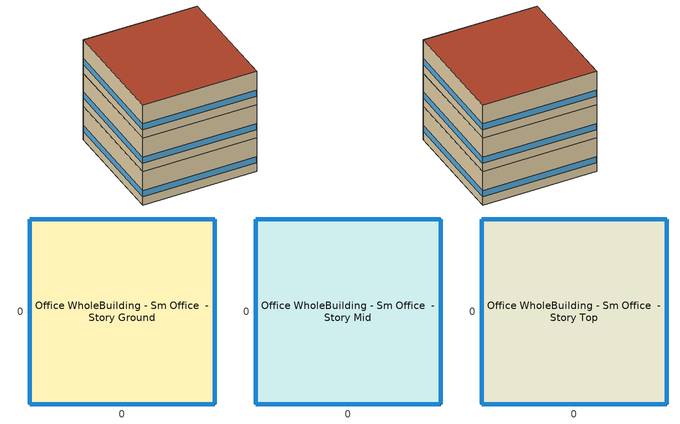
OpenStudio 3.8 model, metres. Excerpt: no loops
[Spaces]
Office WholeBuilding - Sm Office  - Story Ground
 floor ground (Foundation F 126 Perim 3855 Area 929): 4.82,-4.82 -4.82,-4.82 -4.82,4.82 4.82,4.82 z0
 wall outside: -4.82,-4.82 4.82,-4.82 4.82,4.82 -4.82,4.82 -4.82,-4.82 z0:3.05
 window (Window U-0.56 SHGC 0.39): -4.79,-4.82 4.79,-4.82 / -4.82,4.79 -4.82,-4.79 / 4.79,4.82 -4.79,4.82 / 4.82,-4.79 4.82,4.79 z0.76:1.31
 ceiling adiabatic (Typical Interior Ceiling): 4.82,4.82 -4.82,4.82 -4.82,-4.82 4.82,-4.82 z3.05
Office WholeBuilding - Sm Office  - Story Mid
 floor adiabatic (Typical Interior Floor): 4.82,-4.82 -4.82,-4.82 -4.82,4.82 4.82,4.82 z3.05
 wall outside: -4.82,-4.82 4.82,-4.82 4.82,4.82 -4.82,4.82 -4.82,-4.82 z3.05:6.1
 window (Window U-0.56 SHGC 0.39): -4.79,-4.82 4.79,-4.82 / -4.82,4.79 -4.82,-4.79 / 4.82,-4.79 4.82,4.79 / 4.79,4.82 -4.79,4.82 z3.81:4.36
 ceiling adiabatic (Typical Interior Ceiling): 4.82,4.82 -4.82,4.82 -4.82,-4.82 4.82,-4.82 z6.1
Office WholeBuilding - Sm Office  - Story Top
 floor adiabatic (Typical Interior Floor): 4.82,-4.82 -4.82,-4.82 -4.82,4.82 4.82,4.82 z6.1
 wall outside: -4.82,-4.82 4.82,-4.82 4.82,4.82 -4.82,4.82 -4.82,-4.82 z6.1:9.14
 window (Window U-0.56 SHGC 0.39): -4.79,-4.82 4.79,-4.82 / -4.82,4.79 -4.82,-4.79 / 4.82,-4.79 4.82,4.79 / 4.79,4.82 -4.79,4.82 z6.86:7.41
 roof outside: 4.82,4.82 -4.82,4.82 -4.82,-4.82 4.82,-4.82 z9.14
[Site]
Birmingham Muni_AL_USA: Latitude {deg}=33.56; Longitude {deg}=-86.75; Time Zone {hr}=-6; Elevation {m}=192; Terrain=City
[Site:WaterMainsTemperature]
Calculation Method=Correlation; Annual Average Outdoor Air Temperature {C}=17.9908; Maximum Difference In Monthly Average Outdoor Air Temperatures {deltaC}=22.56
[SizingPeriod:DesignDay] Barometric Pressure {Pa}=99040; Rain Indicator=No; Snow Indicator=No; Day of Month=21; Daylight Saving Time Indicator=No; Humidity Condition Type=Wetbulb; Dry-Bulb Temperature Range Modifier Type=DefaultMultipliers
Name | Maximum Dry-Bulb Temperature {C} | Daily Dry-Bulb Temperature Range {deltaC} | Wind Speed {m/s} | Wind Direction {deg} | Month | Day Type | Wetbulb or DewPoint at Maximum Dry-Bulb {C} | Solar Model Indicator | ASHRAE Clear Sky Optical Depth for Beam Irradiance | ASHRAE Clear Sky Optical Depth for Diffuse Irradiance | Sky Clearness
Birmingham Muni Ann Clg .4% Condns DB=>MWB 1 | 35.3 | 10.3 | 3.5 | 330 | 7 | SummerDesignDay | 23.9 | ASHRAETau | 0.444 | 2.195
Birmingham Muni Ann Clg .4% Condns WB=>MDB 1 | 31.4 | 10.3 | 3.5 | 330 | 7 | SummerDesignDay | 25.8 | ASHRAETau | 0.444 | 2.195
Birmingham Muni Ann Htg 99.6% Condns DB 1 | -6.4 | 0 | 2.9 | 0 | 1 | WinterDesignDay | -6.4 | ASHRAEClearSky |  |  | 0
Birmingham Muni August .4% Condns DB=>MCWB 1 | 37.8 | 10.6 | 3.5 | 330 | 8 | SummerDesignDay | 23.8 | ASHRAETau | 0.43 | 2.268
Birmingham Muni October .4% Condns DB=>MCWB 1 | 30.4 | 12.1 | 3.5 | 330 | 10 | SummerDesignDay | 21 | ASHRAETau | 0.379 | 2.452
Birmingham Muni September .4% Condns DB=>MCWB 1 | 35.3 | 10.9 | 3.5 | 330 | 9 | SummerDesignDay | 22.5 | ASHRAETau | 0.391 | 2.421
[ClimateZones]
Climate Zone Institution Name 1=ASHRAE; Climate Zone Document Name 1=ANSI/ASHRAE Standard 169; Climate Zone Document Year 1=2006; Climate Zone Value 1=ASHRAE 169-2013-3A
[Building]
ComStock DOE Ref Pre-1980|SmallOffice: North Axis {deg}=45; Default Construction Set=ComStock DOE Ref Pre-1980 - Office - ASHRAE 169-2013-3A; Default Schedule Set=Building Default Schedule Set; Standards Building Type=Office
[Site:GroundTemperature:FCfactorMethod]
January Ground Temperature {C}=16; February Ground Temperature {C}=11.9; March Ground Temperature {C}=7.7; April Ground Temperature {C}=4; May Ground Temperature {C}=7.9; June Ground Temperature {C}=13.8; July Ground Temperature {C}=17.2; August Ground Temperature {C}=20.8; September Ground Temperature {C}=24.8; October Ground Temperature {C}=26.1; November Ground Temperature {C}=26.5; December Ground Temperature {C}=22.5
[Construction:FfactorGroundFloor]
Foundation F 126 Perim 3855 Area 929: F-Factor {W/m-K}=1.26344; Area {m2}=92.90304; PerimeterExposed {m}=38.5545
[DefaultConstructionSet]
ComStock DOE Ref Pre-1980 - Office - ASHRAE 169-2013-3A: Default Exterior Surface Constructions=Default Surface Constructions 1; Default Interior Surface Constructions=Default Surface Constructions 2; Default Ground Contact Surface Constructions=Default Surface Constructions 3; Default Exterior SubSurface Constructions=Default Sub Surface Constructions 1; Default Interior SubSurface Constructions=Default Sub Surface Constructions 2; Interior Partition Construction=Typical Interior Partition
[DefaultSurfaceConstructions]
Name | Floor Construction | Wall Construction | Roof Ceiling Construction
Default Surface Constructions 1 | Typical Insulated Exterior Mass Floor | Typical Insulated Steel Framed Exterior Wall R-4.44 | Typical IEAD Roof R-10.0
Default Surface Constructions 2 | Typical Interior Floor | Typical Interior Wall | Typical Interior Ceiling
Default Surface Constructions 3 | Typical Insulated Carpeted 6in Slab Floor | Typical Insulated Basement Mass Wall
[Construction]
Typical Insulated Exterior Mass Floor: 4 in. Normalweight Concrete Floor, Typical Carpet Pad
Typical IEAD Roof R-10.0: Roof Membrane, Typical Insulation R-8.88, Metal Roof Surface
Typical Interior Floor: 100mm Normalweight concrete floor, CP02 CARPET PAD
Typical Interior Wall: G01 13mm gypsum board, G01 13mm gypsum board
Typical Interior Ceiling: CP02 CARPET PAD, 100mm Normalweight concrete floor
Typical Insulated Carpeted 6in Slab Floor: 6 in. Normalweight Concrete Floor, Typical Carpet Pad
Typical Insulated Basement Mass Wall: 8 in. Concrete Block Basement Wall
U 1.22 SHGC 0.54 Simple Glazing Window U-1.22 SHGC 0.54: U 1.22 SHGC 0.54 Simple Glazing U-1.22 SHGC 0.54
U 1.22 SHGC 0.54 Simple Glazing Window U-1.22 SHGC 0.54 1: U 1.22 SHGC 0.54 Simple Glazing U-1.22 SHGC 0.54 1
Typical Insulated Metal Door: F08 Metal surface, Typical Insulation R-2.27
U 0.88 SHGC 0.16 Sgl Ref-A-L Clr 6mm: REF A CLEAR LO 6MM
Typical Overhead Door: Typical Insulation R-2.27
Typical Interior Window: Clear 3mm
Typical Interior Door; Typical Interior Partition: G05 25mm wood
Typical Insulated Steel Framed Exterior Wall R-4.44: 25mm Stucco, 5/8 in. Gypsum Board, Typical Insulation R-2.27, 5/8 in. Gypsum Board
InteriorFurnishings 1: Std Wood 6inch 1
Window U-0.56 SHGC 0.39: Simple Glazing Double - LowE - Clear - Aluminum
[Material] Thermal Absorptance=0.9
Name | Roughness | Thickness {m} | Conductivity {W/m-K} | Density {kg/m3} | Specific Heat {J/kg-K} | Solar Absorptance | Visible Absorptance
4 in. Normalweight Concrete Floor | MediumRough | 0.1016 | 2.31 | 2322 | 832 | 0.7 | 0.7
Roof Membrane | VeryRough | 0.0095 | 0.16 | 1121.29 | 1460 | 0.7 | 0.7
Metal Roof Surface; F08 Metal surface | Smooth | 0.0008 | 45.28 | 7824 | 500 | 0.7 | 0.7
100mm Normalweight concrete floor | MediumRough | 0.1016 | 2.31045 | 2322 | 832.557 | 0.7 | 0.7
G01 13mm gypsum board | Smooth | 0.0127 | 0.160031 | 800.001 | 1090.73 | 0.7 | 0.5
6 in. Normalweight Concrete Floor | MediumRough | 0.1524 | 2.31 | 2322 | 832 | 0.7 | 0.7
8 in. Concrete Block Basement Wall | MediumRough | 0.2032 | 1.326 | 1842 | 912 | 0.7 | 0.7
G05 25mm wood | MediumSmooth | 0.0254 | 0.15 | 608 | 1630 | 0.5 | 0.5
25mm Stucco | Smooth | 0.0254 | 0.72 | 1856 | 840 | 0.7 | 0.7
5/8 in. Gypsum Board | MediumSmooth | 0.0159 | 0.16 | 800 | 1090 | 0.7 | 0.7
Std Wood 6inch 1 | MediumSmooth | 0.15 | 0.12 | 540 | 1210 | 0.7 | 0.7
[Material:NoMass] Roughness=Smooth; Thermal Absorptance=0.9; Solar Absorptance=0.7
Name | Thermal Resistance {m2-K/W} | Visible Absorptance
Typical Carpet Pad; CP02 CARPET PAD | 0.21648 | 0.8
Typical Insulation R-8.88 | 1.56434 | 0.7
Typical Insulation R-2.27 | 0.39899 | 0.7
[DefaultSubSurfaceConstructions]
Name | Fixed Window Construction | Operable Window Construction | Door Construction | Glass Door Construction | Overhead Door Construction | Tubular Daylight Dome Construction | Tubular Daylight Diffuser Construction
Default Sub Surface Constructions 1 | U 1.22 SHGC 0.54 Simple Glazing Window U-1.22 SHGC 0.54 | U 1.22 SHGC 0.54 Simple Glazing Window U-1.22 SHGC 0.54 1 | Typical Insulated Metal Door | U 0.88 SHGC 0.16 Sgl Ref-A-L Clr 6mm | Typical Overhead Door | Typical Interior Window | Typical Interior Window
Default Sub Surface Constructions 2 | Typical Interior Window | Typical Interior Window | Typical Interior Door
[WindowMaterial:SimpleGlazingSystem]
Name | U-Factor {W/m2-K} | Solar Heat Gain Coefficient | Visible Transmittance
U 1.22 SHGC 0.54 Simple Glazing U-1.22 SHGC 0.54; U 1.22 SHGC 0.54 Simple Glazing U-1.22 SHGC 0.54 1 | 6.92748 | 0.54 | 0.38
Simple Glazing Double - LowE - Clear - Aluminum | 3.17415 | 0.386 | 0.591
[WindowMaterial:Glazing] Optical Data Type=SpectralAverage; Infrared Transmittance at Normal Incidence=0; Front Side Infrared Hemispherical Emissivity=0.84; Conductivity {W/m-K}=0.9; Dirt Correction Factor for Solar and Visible Transmittance=1; Solar Diffusing=No
Name | Thickness {m} | Solar Transmittance at Normal Incidence | Front Side Solar Reflectance at Normal Incidence | Back Side Solar Reflectance at Normal Incidence | Visible Transmittance at Normal Incidence | Front Side Visible Reflectance at Normal Incidence | Back Side Visible Reflectance at Normal Incidence | Back Side Infrared Hemispherical Emissivity
REF A CLEAR LO 6MM | 0.006 | 0.066 | 0.341 | 0.493 | 0.08 | 0.41 | 0.37 | 0.4
Clear 3mm | 0.003 | 0.837 | 0.075 | 0.075 | 0.898 | 0.081 | 0.081 | 0.84
[SpaceType]
Office WholeBuilding - Sm Office - ComStock DOE Ref Pre-1980: Default Schedule Set=Office WholeBuilding - Sm Office Schedule Set; Design Specification Outdoor Air Object=Office WholeBuilding - Sm Office Ventilation; Standards Building Type=Office; Standards Space Type=WholeBuilding - Sm Office
[BuildingStory] Nominal Floor to Floor Height {m}=3.048
Name | Nominal Z Coordinate {m}
Story Ground | 0
Story Mid | 3.048
Story Top | 6.096
[Space] Space Type=Office WholeBuilding - Sm Office - ComStock DOE Ref Pre-1980
Name | Building Story | Thermal Zone
Office WholeBuilding - Sm Office  - Story Ground | Story Ground | Zone Office WholeBuilding - Sm Office  - Story Ground
Office WholeBuilding - Sm Office  - Story Mid | Story Mid | Zone Office WholeBuilding - Sm Office  - Story Mid
Office WholeBuilding - Sm Office  - Story Top | Story Top | Zone Office WholeBuilding - Sm Office  - Story Top
[ThermalZone] Multiplier=1; Use Ideal Air Loads=No
Name | Thermostat
Zone Office WholeBuilding - Sm Office  - Story Ground | Office WholeBuilding - Sm Office - ComStock DOE Ref Pre-1980 Thermostat
Zone Office WholeBuilding - Sm Office  - Story Mid | Office WholeBuilding - Sm Office - ComStock DOE Ref Pre-1980 Thermostat 1
Zone Office WholeBuilding - Sm Office  - Story Top | Office WholeBuilding - Sm Office - ComStock DOE Ref Pre-1980 Thermostat 2
[People:Definition]
Office WholeBuilding - Sm Office People Definition: Number of People Calculation Method=People/Area; People per Space Floor Area {person/m2}=0.0538196; Fraction Radiant=0.3
[People]
Office WholeBuilding - Sm Office People: People Definition=Office WholeBuilding - Sm Office People Definition; Space or SpaceType=Office WholeBuilding - Sm Office - ComStock DOE Ref Pre-1980; Work Efficiency Schedule=Work Efficiency Schedule; Clothing Insulation Schedule=Clothing Schedule; Air Velocity Schedule=Air Velocity Schedule; Multiplier=1
[Lights:Definition] Design Level Calculation Method=Watts/Area; Fraction Visible=0.2; Return Air Fraction=0
Name | Watts per Space Floor Area {W/m2} | Fraction Radiant
Office WholeBuilding - Sm Office - ComStock DOE Ref Pre-1980 General Lights Definition | 4.61388 | 0.365
Office WholeBuilding - Sm Office - ComStock DOE Ref Pre-1980 Wall Wash Lights Definition | 1.07152 | 0.165
[ElectricEquipment:Definition] Fraction Latent=0
Name | Design Level Calculation Method | Watts per Space Floor Area {W/m2} | Fraction Radiant | Fraction Lost | Design Level {W}
Office WholeBuilding - Sm Office Elec Equip Definition | Watts/Area | 10.7639 | 0.5 | 0
Elevator Lift Motor | EquipmentLevel |  | 0 | 1 | 14610
[ElectricEquipment]
Name | Electric Equipment Definition | Space or SpaceType | Schedule | Multiplier
Office WholeBuilding - Sm Office Elec Equip | Office WholeBuilding - Sm Office Elec Equip Definition | Office WholeBuilding - Sm Office - ComStock DOE Ref Pre-1980 | Office BLDG_EQUIP_EndUseData BPR Adjusted
2 Elevator Lift Motors | Elevator Lift Motor | Office WholeBuilding - Sm Office  - Story Ground | Elevator Schedule 1 | 2
[DesignSpecification:OutdoorAir]
Office WholeBuilding - Sm Office Ventilation: Outdoor Air Method=Sum; Outdoor Air Flow per Person {m3/s-person}=0.00943895
[DefaultScheduleSet]
Name | Number of People Schedule | People Activity Level Schedule | Lighting Schedule | Electric Equipment Schedule | Infiltration Schedule | Hours of Operation Schedule
Office WholeBuilding - Sm Office Schedule Set | Small Office Bldg Occ | Small Office Activity | Office BLDG_LIGHT_EndUseData | Office BLDG_EQUIP_EndUseData | Small Office Infil Quarter On
Building Default Schedule Set |  |  |  |  |  | Building Hours of Operation NonResidential
[Exterior:Lights:Definition]
Name | Design Level {W}
Parking Areas and Drives Def (W/ft^2) | 0.0497494
Building Facades Def (W/ft^2) | 0.25
Main Entries Def (W/ft) | 30
Other Doors Def (W/ft) | 25
[Exterior:Lights] Schedule=Always On Discrete; Control Option=AstronomicalClock
Name | Exterior Lights Definition | Multiplier
Parking Areas and Drives | Parking Areas and Drives Def (W/ft^2) | 4860
Building Facades | Building Facades Def (W/ft^2) | 1264.91
Main Entries | Main Entries Def (W/ft) | 8
Other Doors | Other Doors Def (W/ft) | 0.8
[ThermostatSetpoint:DualSetpoint] Heating Setpoint Temperature Schedule=Small Office HtgSetp; Cooling Setpoint Temperature Schedule=Small Office ClgSetp
Office WholeBuilding - Sm Office - ComStock DOE Ref Pre-1980 Thermostat; Office WholeBuilding - Sm Office - ComStock DOE Ref Pre-1980 Thermostat 1; Office WholeBuilding - Sm Office - ComStock DOE Ref Pre-1980 Thermostat 2
[AvailabilityManager:NightCycle] Applicability Schedule=Always On Discrete; Control Type=CycleOnAny; Thermostat Tolerance {deltaC}=1; Cycling Run Time {s}=1800
Availability Manager Night Cycle 1; Availability Manager Night Cycle 2; Availability Manager Night Cycle 3
[InternalMass:Definition]
Internal Mass Definition 2: Construction=InteriorFurnishings 1; Design Level Calculation Method=SurfaceArea/Area; Surface Area per Space Floor Area=2
[InternalMass] Internal Mass Definition=Internal Mass Definition 2; Multiplier=1
Name | Space or SpaceType
Office WholeBuilding - Sm Office  - Story Top Mass | Office WholeBuilding - Sm Office  - Story Top
Office WholeBuilding - Sm Office  - Story Mid Mass | Office WholeBuilding - Sm Office  - Story Mid
Office WholeBuilding - Sm Office  - Story Ground Mass | Office WholeBuilding - Sm Office  - Story Ground
[Lights] Space or SpaceType=Office WholeBuilding - Sm Office - ComStock DOE Ref Pre-1980; Schedule=Office BLDG_LIGHT_EndUseData BPR Adjusted; Fraction Replaceable=1
Name | Lights Definition
Office WholeBuilding - Sm Office - ComStock DOE Ref Pre-1980 General Lighting | Office WholeBuilding - Sm Office - ComStock DOE Ref Pre-1980 General Lights Definition
Office WholeBuilding - Sm Office - ComStock DOE Ref Pre-1980 Wall Wash Lighting | Office WholeBuilding - Sm Office - ComStock DOE Ref Pre-1980 Wall Wash Lights Definition
[SpaceInfiltration:DesignFlowRate] Design Flow Rate Calculation Method=Flow/ExteriorArea; Flow per Exterior Surface Area {m3/s-m2}=0.000413282; Velocity Term Coefficient=0
Name | Space or SpaceType | Schedule | Constant Term Coefficient | Temperature Term Coefficient | Velocity Squared Term Coefficient
Office WholeBuilding - Sm Office  - Story Top HVAC On Infiltration | Office WholeBuilding - Sm Office  - Story Top | Infiltration HVAC On Schedule | 0.0209 | 0.0064 | 0.1297
Office WholeBuilding - Sm Office  - Story Top HVAC Off Infiltration | Office WholeBuilding - Sm Office  - Story Top | Infiltration HVAC Off Schedule | 0 | 0.0179 | 0.1473
Office WholeBuilding - Sm Office  - Story Mid HVAC On Infiltration | Office WholeBuilding - Sm Office  - Story Mid | Infiltration HVAC On Schedule | 0.0209 | 0.0064 | 0.1297
Office WholeBuilding - Sm Office  - Story Mid HVAC Off Infiltration | Office WholeBuilding - Sm Office  - Story Mid | Infiltration HVAC Off Schedule | 0 | 0.0179 | 0.1473
Office WholeBuilding - Sm Office  - Story Ground HVAC On Infiltration | Office WholeBuilding - Sm Office  - Story Ground | Infiltration HVAC On Schedule | 0.0209 | 0.0064 | 0.1297
Office WholeBuilding - Sm Office  - Story Ground HVAC Off Infiltration | Office WholeBuilding - Sm Office  - Story Ground | Infiltration HVAC Off Schedule | 0 | 0.0179 | 0.1473
[Schedule:Ruleset]
Name | Default Day Schedule | Summer Design Day Schedule | Winter Design Day Schedule
Clothing Schedule | Clothing Schedule Default Winter Clothes
Air Velocity Schedule | Air Velocity Schedule Default
Work Efficiency Schedule | Work Efficiency Schedule Default
Small Office Bldg Occ | Small Office Bldg Occ Default | Small Office Bldg Occ Summer Design Day | Small Office Bldg Occ Winter Design Day
Small Office Activity | Small Office Activity Default | Small Office Activity Summer Design Day | Small Office Activity Winter Design Day
Office BLDG_LIGHT_EndUseData | Office BLDG_LIGHT_EndUseData Default | Office BLDG_LIGHT_EndUseData Summer Design Day | Office BLDG_LIGHT_EndUseData Winter Design Day
Office BLDG_EQUIP_EndUseData | Office BLDG_EQUIP_EndUseData Default | Office BLDG_EQUIP_EndUseData Summer Design Day | Office BLDG_EQUIP_EndUseData Winter Design Day
Small Office Infil Quarter On | Small Office Infil Quarter On Default | Small Office Infil Quarter On Summer Design Day | Small Office Infil Quarter On Winter Design Day
Elevator Schedule 1 | 3 space(s) Occ Sch Default 1 | 3 space(s) Occ Sch Summer Design Day 1 | 3 space(s) Occ Sch Winter Design Day 1
Small Office HtgSetp | Small Office HtgSetp Default | Schedule Day 5 | Schedule Day 6
Small Office ClgSetp | Small Office ClgSetp Default | Schedule Day 2 | Schedule Day 3
Building Hours of Operation NonResidential | Building Hours of Operation NonResidential Default | Building Hours of Operation NonResidential Summer Design Day | Building Hours of Operation NonResidential Winter Design Day
Office BLDG_LIGHT_EndUseData BPR Adjusted | Office BLDG_LIGHT_EndUseData Default 1 | Office BLDG_LIGHT_EndUseData Summer Design Day 1 | Office BLDG_LIGHT_EndUseData Winter Design Day 1
Office BLDG_EQUIP_EndUseData BPR Adjusted | Office BLDG_EQUIP_EndUseData Default 1 | Office BLDG_EQUIP_EndUseData Summer Design Day 1 | Office BLDG_EQUIP_EndUseData Winter Design Day 1
Infiltration HVAC On Schedule | Zone Office WholeBuilding - Sm Office  - Story Top PSZ-AC Occ Sch Default 2 | Zone Office WholeBuilding - Sm Office  - Story Top PSZ-AC Occ Sch Summer Design Day 2 | Zone Office WholeBuilding - Sm Office  - Story Top PSZ-AC Occ Sch Winter Design Day 2
Infiltration HVAC Off Schedule | Infiltration HVAC Off Schedule Default Day Schedule | Infiltration HVAC Off Schedule Summer Design Day Schedule 1 | Infiltration HVAC Off Schedule Winter Design Day Schedule 1
[Schedule:Day]
Clothing Schedule Default Winter Clothes; Office BLDG_LIGHT_EndUseData Summer Design Day; Office BLDG_EQUIP_EndUseData Summer Design Day; Small Office Infil Quarter On Sun Day; 3 space(s) Occ Sch Summer Design Day 1; 3 space(s) Occ Sch Winter Design Day 1; Building Hours of Operation NonResidential Winter Design Day; Building Hours of Operation NonResidential Summer Design Day; Office BLDG_LIGHT_EndUseData Summer Design Day 1; Office BLDG_EQUIP_EndUseData Summer Design Day 1; Zone Office WholeBuilding - Sm Office  - Story Top PSZ-AC Occ Sch Summer Design Day 2; Zone Office WholeBuilding - Sm Office  - Story Top PSZ-AC Occ Sch Winter Design Day 2; Infiltration HVAC Off Schedule Schedule Day 0 1: 24, 0, 1
Clothing Schedule Summer Clothes: 24, 0, 0.5
Air Velocity Schedule Default: 24, 0, 0.2
Work Efficiency Schedule Default; Small Office Bldg Occ Winter Design Day; Office BLDG_LIGHT_EndUseData Winter Design Day; Office BLDG_EQUIP_EndUseData Winter Design Day; Office BLDG_LIGHT_EndUseData Winter Design Day 1; Office BLDG_EQUIP_EndUseData Winter Design Day 1; Zone Office WholeBuilding - Sm Office  - Story Top PSZ-AC Occ Sch Sunday 2; Infiltration HVAC Off Schedule Summer Design Day Schedule 1; Infiltration HVAC Off Schedule Winter Design Day Schedule 1: 24, 0, 0
Small Office Bldg Occ Default: Average, 0, 15, 0.025, 0, 30, 0.0229167, 0, 45, 0.0208333, 1, 0, 0.01875, 1, 15, 0.0166667, 1, 30, 0.0145833, 1, 45, 0.0125, 2, 0, 0.0104167, 2, 15, 0.00833333, 2, 30, 0.00625, 2, 45, 0.00416667, 3, 0, 0.00208333, 3, 15, 0, 6, 45, 0, 7, 0, 0.025, 7, 15, 0.05, 7, 30, 0.075, 7, 45, 0.1, 8, 0, 0.125, 8, 15, 0.15, 8, 30, 0.175, 8, 45, 0.2, 9, 0, 0.3875, 9, 15, 0.575, 9, 30, 0.7625, 9, 45, 0.95, 11, 45, 0.95, 12, 0, 0.8375, 12, 15, 0.725, 12, 30, 0.6125, 12, 45, 0.5, 13, 0, 0.6125, 13, 15, 0.725, 13, 30, 0.8375, 13, 45, 0.95, 15, 45, 0.95, 16, 0, 0.7875, 16, 15, 0.625, 16, 30, 0.4625, 16, 45, 0.3, 17, 0, 0.25, 17, 15, 0.2, 17, 30, 0.15, 17, 45, 0.1, 18, 15, 0.1, 18, 30, 0.09375, 18, 45, 0.0875, 19, 0, 0.08125, 19, 15, 0.075, 19, 30, 0.06875, 19, 45, 0.0625, 20, 0, 0.05625, 20, 15, 0.05, 21, 15, 0.05, 21, 30, 0.0479167, 21, 45, 0.0458333, 22, 0, 0.04375, 22, 15, 0.0416667, 22, 30, 0.0395833, 22, 45, 0.0375, 23, 0, 0.0354167, 23, 15, 0.0333333, 23, 30, 0.03125, 23, 45, 0.0291667, 24, 0, 0.0270833
Small Office Bldg Occ Sat Day: Average, 0, 15, 0.01875, 0, 30, 0.0125, 0, 45, 0.00625, 1, 0, 0, 8, 0, 0, 8, 15, 0.0125, 8, 30, 0.025, 8, 45, 0.0375, 9, 0, 0.05, 9, 15, 0.0625, 9, 30, 0.075, 9, 45, 0.0875, 10, 0, 0.1, 10, 15, 0.114286, 10, 30, 0.128571, 10, 45, 0.142857, 11, 0, 0.157143, 11, 15, 0.171429, 11, 30, 0.185714, 11, 45, 0.2, 12, 0, 0.214286, 12, 15, 0.228571, 12, 30, 0.242857, 12, 45, 0.257143, 13, 0, 0.271429, 13, 15, 0.285714, 13, 30, 0.3, 14, 30, 0.3, 14, 45, 0.2875, 15, 0, 0.275, 15, 15, 0.2625, 15, 30, 0.25, 15, 45, 0.2375, 16, 0, 0.225, 16, 15, 0.2125, 16, 30, 0.2, 16, 45, 0.1875, 17, 0, 0.175, 17, 15, 0.1625, 17, 30, 0.15, 17, 45, 0.1375, 18, 0, 0.125, 18, 15, 0.1125, 18, 30, 0.1, 21, 0, 0.1, 21, 15, 0.09375, 21, 30, 0.0875, 21, 45, 0.08125, 22, 0, 0.075, 22, 15, 0.06875, 22, 30, 0.0625, 22, 45, 0.05625, 23, 0, 0.05, 23, 15, 0.04375, 23, 30, 0.0375, 23, 45, 0.03125, 24, 0, 0.025
Small Office Bldg Occ Summer Design Day: 6, 0, 0, 22, 0, 1, 24, 0, 0.05
Small Office Bldg Occ WntrDsn|Sun Day; 3 space(s) Occ Sch Sunday 1: Average, 9, 0, 0, 24, 0, 0
Small Office Activity Default; autogen Small Office Activity 0_day_sch; autogen Small Office Activity 1_day_sch: Average, 24, 0, 120
Small Office Activity Winter Design Day; Small Office Activity Summer Design Day: 24, 0, 120
Office BLDG_LIGHT_EndUseData Default: Average, 0, 15, 0.0467778, 0, 30, 0.0454997, 0, 45, 0.0442217, 1, 0, 0.0429436, 1, 15, 0.0416655, 1, 30, 0.0403874, 1, 45, 0.0391093, 2, 0, 0.0378312, 2, 15, 0.0365532, 2, 30, 0.0352751, 2, 45, 0.033997, 3, 0, 0.034675, 3, 15, 0.035353, 3, 30, 0.036031, 3, 45, 0.036709, 4, 0, 0.0401453, 4, 15, 0.0435815, 4, 30, 0.0470177, 4, 45, 0.050454, 5, 0, 0.0476587, 5, 15, 0.0448635, 5, 30, 0.0420683, 5, 45, 0.039273, 6, 0, 0.0396248, 6, 15, 0.0399765, 6, 30, 0.0403283, 6, 45, 0.04068, 7, 0, 0.0519527, 7, 15, 0.0632255, 7, 30, 0.0744983, 7, 45, 0.085771, 8, 0, 0.111016, 8, 15, 0.136262, 8, 30, 0.161507, 8, 45, 0.186752, 9, 0, 0.275585, 9, 15, 0.364419, 9, 30, 0.453253, 9, 45, 0.542086, 10, 0, 0.599833, 10, 15, 0.657579, 10, 30, 0.715326, 10, 45, 0.773073, 11, 0, 0.792305, 11, 15, 0.811536, 11, 30, 0.830768, 11, 45, 0.85, 12, 0, 0.841985, 12, 15, 0.83397, 12, 30, 0.825954, 12, 45, 0.817939, 13, 0, 0.805464, 13, 15, 0.792989, 13, 30, 0.780514, 13, 45, 0.768039, 14, 0, 0.774076, 14, 15, 0.780114, 14, 30, 0.786151, 14, 45, 0.792188, 15, 0, 0.755827, 15, 15, 0.719467, 15, 30, 0.683106, 15, 45, 0.646746, 16, 0, 0.56003, 16, 15, 0.473315, 16, 30, 0.386599, 16, 45, 0.299884, 17, 0, 0.258758, 17, 15, 0.217632, 17, 30, 0.176505, 17, 45, 0.135379, 18, 0, 0.124392, 18, 15, 0.113405, 18, 30, 0.102417, 18, 45, 0.09143, 19, 0, 0.090147, 19, 15, 0.088864, 19, 30, 0.087581, 19, 45, 0.086298, 20, 0, 0.0865627, 20, 15, 0.0868275, 20, 30, 0.0870922, 20, 45, 0.087357, 21, 0, 0.0872172, 21, 15, 0.0870775, 21, 30, 0.0869377, 21, 45, 0.086798, 22, 0, 0.0785857, 22, 15, 0.0703735, 22, 30, 0.0621613, 22, 45, 0.053949, 23, 0, 0.0527953, 23, 15, 0.0516415, 23, 30, 0.0504877, 23, 45, 0.049334, 24, 0, 0.0480559
Office BLDG_LIGHT_EndUseData Sat Day: Average, 0, 15, 0.0431415, 0, 30, 0.04356, 0, 45, 0.0431806, 1, 0, 0.0428012, 1, 15, 0.0424217, 1, 30, 0.0420423, 1, 45, 0.0420005, 2, 0, 0.0419588, 2, 15, 0.041917, 2, 30, 0.0232998, 2, 45, 0.0188636, 3, 0, 0.0144274, 3, 15, 0.00999121, 3, 30, 0.00555501, 3, 45, 0.00572715, 4, 0, 0.00589928, 4, 15, 0.00607142, 4, 30, 0.00624355, 4, 45, 0.00468267, 5, 0, 0.00312178, 5, 15, 0.00156089, 5, 30, 0, 5, 45, 0.00121662, 6, 0, 0.00243324, 6, 15, 0.00364986, 6, 30, 0.00486647, 6, 45, 0.00396646, 7, 0, 0.00306645, 7, 15, 0.00216643, 7, 30, 0.00126642, 7, 45, 0.00155166, 8, 0, 0.00183691, 8, 15, 0.00212215, 8, 30, 0.0024074, 8, 45, 0.00623071, 9, 0, 0.010054, 9, 15, 0.0138773, 9, 30, 0.0177006, 9, 45, 0.015279, 10, 0, 0.0128574, 10, 15, 0.0104357, 10, 30, 0.00801409, 10, 45, 0.011362, 11, 0, 0.0147099, 11, 15, 0.0180578, 11, 30, 0.0214057, 11, 45, 0.0242712, 12, 0, 0.0271367, 12, 15, 0.0300021, 12, 30, 0.0328676, 12, 45, 0.035733, 13, 0, 0.0385985, 13, 15, 0.041464, 13, 30, 0.0443294, 13, 45, 0.0471949, 14, 0, 0.0500604, 14, 15, 0.0599724, 14, 30, 0.0698844, 14, 45, 0.0797964, 15, 0, 0.0897084, 17, 0, 0.0897084, 17, 15, 0.0872987, 17, 30, 0.0848889, 17, 45, 0.0824792, 18, 0, 0.0800694, 18, 15, 0.0774858, 18, 30, 0.0749022, 18, 45, 0.0723186, 19, 0, 0.069735, 19, 15, 0.0671514, 19, 30, 0.0645678, 19, 45, 0.0619842, 20, 0, 0.0594006, 20, 15, 0.056817, 20, 30, 0.0542334, 20, 45, 0.0531099, 21, 0, 0.0519864, 21, 15, 0.0508629, 21, 30, 0.0497394, 21, 45, 0.0496792, 22, 0, 0.049619, 22, 15, 0.0495588, 22, 30, 0.0494986, 22, 45, 0.0475955, 23, 0, 0.0456923, 23, 15, 0.0437892, 23, 30, 0.041886, 23, 45, 0.0423045, 24, 0, 0.042723
Office BLDG_LIGHT_EndUseData Sun Day: Average, 0, 15, 0, 0, 30, 0.0562081, 0, 45, 0.05794, 1, 0, 0.0596719, 1, 15, 0.0614037, 1, 30, 0.0631356, 1, 45, 0.0550728, 2, 0, 0.04701, 2, 15, 0.0389473, 2, 30, 0.0308845, 2, 45, 0.0342332, 3, 0, 0.0375819, 3, 15, 0.0409307, 3, 30, 0.0442794, 3, 45, 0.0487211, 4, 0, 0.0531628, 4, 15, 0.0576045, 4, 30, 0.0620463, 4, 45, 0.062302, 5, 0, 0.0625577, 5, 15, 0.0628134, 5, 30, 0.0630691, 5, 45, 0.0631729, 6, 0, 0.0632766, 6, 15, 0.0633804, 6, 30, 0.0634842, 6, 45, 0.0634897, 7, 0, 0.0634952, 7, 15, 0.0635007, 7, 30, 0.0635063, 7, 45, 0.0494801, 8, 0, 0.035454, 8, 15, 0.0214278, 8, 30, 0.0074017, 8, 45, 0.00751864, 9, 0, 0.00763559, 9, 15, 0.00775254, 9, 30, 0.00786949, 9, 45, 0.00679746, 10, 0, 0.00572544, 10, 15, 0.00465341, 10, 30, 0.00358138, 10, 45, 0.00348581, 11, 0, 0.00356881, 11, 15, 0.00365181, 11, 30, 0.0037348, 11, 45, 0.0038178, 12, 0, 0.00390079, 12, 15, 0.00398379, 12, 30, 0.00406678, 12, 45, 0.00414978, 13, 0, 0.00423278, 13, 15, 0.00431577, 13, 30, 0.00439877, 13, 45, 0.00448176, 14, 0, 0.00456476, 14, 15, 0.00464775, 14, 30, 0.00473075, 14, 45, 0.00481374, 15, 0, 0.00489674, 15, 15, 0.00497974, 15, 30, 0.00506273, 15, 45, 0.00586188, 16, 0, 0.00666102, 16, 15, 0.00746017, 16, 30, 0.00825932, 16, 45, 0.00631018, 17, 0, 0.00436104, 17, 15, 0.0024119, 17, 30, 0.000462765, 17, 45, 0.000989032, 18, 0, 0.0015153, 18, 15, 0.00204157, 18, 30, 0.00256783, 18, 45, 0.00457545, 19, 0, 0.00658306, 19, 15, 0.00859067, 19, 30, 0.0105983, 19, 45, 0.0239552, 20, 0, 0.0373122, 20, 15, 0.0506692, 20, 30, 0.0640261, 20, 45, 0.063475, 21, 0, 0.0629239, 21, 15, 0.0623728, 21, 30, 0.0618216, 21, 45, 0.0618321, 22, 0, 0.0618425, 22, 15, 0.061853, 22, 30, 0.0618634, 22, 45, 0.0623402, 23, 0, 0.0628171, 23, 15, 0.0632939, 23, 30, 0.0637708, 23, 45, 0.0618801, 24, 0, 0.0599894
Office BLDG_EQUIP_EndUseData Default: Average, 0, 15, 0.546517, 0, 30, 0.549925, 0, 45, 0.553333, 1, 0, 0.556742, 1, 15, 0.56015, 1, 30, 0.563558, 1, 45, 0.566967, 2, 0, 0.570375, 2, 15, 0.573783, 2, 30, 0.577192, 2, 45, 0.5806, 3, 0, 0.5805, 3, 15, 0.5804, 3, 30, 0.5803, 3, 45, 0.5802, 4, 0, 0.575925, 4, 15, 0.57165, 4, 30, 0.567375, 4, 45, 0.5631, 5, 0, 0.559075, 5, 15, 0.55505, 5, 30, 0.551025, 5, 45, 0.547, 6, 0, 0.544575, 6, 15, 0.54215, 6, 30, 0.539725, 6, 45, 0.5373, 7, 0, 0.537625, 7, 15, 0.53795, 7, 30, 0.538275, 7, 45, 0.5386, 8, 0, 0.55345, 8, 15, 0.5683, 8, 30, 0.58315, 8, 45, 0.598, 9, 0, 0.6198, 9, 15, 0.6416, 9, 30, 0.6634, 9, 45, 0.6852, 10, 0, 0.7091, 10, 15, 0.733, 10, 30, 0.7569, 10, 45, 0.7808, 11, 0, 0.807275, 11, 15, 0.83375, 11, 30, 0.860225, 11, 45, 0.8867, 12, 0, 0.8855, 12, 15, 0.8843, 12, 30, 0.8831, 12, 45, 0.8819, 13, 0, 0.8666, 13, 15, 0.8513, 13, 30, 0.836, 13, 45, 0.8207, 14, 0, 0.8107, 14, 15, 0.8007, 14, 30, 0.7907, 14, 45, 0.7807, 15, 0, 0.753075, 15, 15, 0.72545, 15, 30, 0.697825, 15, 45, 0.6702, 16, 0, 0.65385, 16, 15, 0.6375, 16, 30, 0.62115, 16, 45, 0.6048, 17, 0, 0.5951, 17, 15, 0.5854, 17, 30, 0.5757, 17, 45, 0.566, 18, 0, 0.568025, 18, 15, 0.57005, 18, 30, 0.572075, 18, 45, 0.5741, 19, 0, 0.58375, 19, 15, 0.5934, 19, 30, 0.60305, 19, 45, 0.6127, 20, 0, 0.6241, 20, 15, 0.6355, 20, 30, 0.6469, 20, 45, 0.6583, 21, 0, 0.662075, 21, 15, 0.66585, 21, 30, 0.669625, 21, 45, 0.6734, 22, 0, 0.659798, 22, 15, 0.646195, 22, 30, 0.632593, 22, 45, 0.61899, 23, 0, 0.599167, 23, 15, 0.579345, 23, 30, 0.559523, 23, 45, 0.5397, 24, 0, 0.543108
Office BLDG_EQUIP_EndUseData Sat Day: Average, 0, 15, 0.316352, 0, 30, 0.336739, 0, 45, 0.364802, 1, 0, 0.392865, 1, 15, 0.420928, 1, 30, 0.448992, 1, 45, 0.478676, 2, 0, 0.50836, 2, 15, 0.538043, 2, 30, 0.585128, 2, 45, 0.590246, 3, 0, 0.595364, 3, 15, 0.600482, 3, 30, 0.6056, 3, 45, 0.574892, 4, 0, 0.544185, 4, 15, 0.513477, 4, 30, 0.48277, 4, 45, 0.468355, 5, 0, 0.453939, 5, 15, 0.439524, 5, 30, 0.425108, 5, 45, 0.420417, 6, 0, 0.415725, 6, 15, 0.411034, 6, 30, 0.406342, 6, 45, 0.405831, 7, 0, 0.405319, 7, 15, 0.404807, 7, 30, 0.404295, 7, 45, 0.403357, 8, 0, 0.402419, 8, 15, 0.40148, 8, 30, 0.400542, 8, 45, 0.397386, 9, 0, 0.39423, 9, 15, 0.391074, 9, 30, 0.387918, 9, 45, 0.379559, 10, 0, 0.371199, 10, 15, 0.36284, 10, 30, 0.354481, 10, 45, 0.322238, 11, 0, 0.289995, 11, 15, 0.257752, 11, 30, 0.225509, 11, 45, 0.211009, 12, 0, 0.196508, 12, 15, 0.182007, 12, 30, 0.167506, 12, 45, 0.153005, 13, 0, 0.138505, 13, 15, 0.124004, 13, 30, 0.109503, 13, 45, 0.0950024, 14, 0, 0.0805016, 14, 15, 0.07146, 14, 30, 0.0624183, 14, 45, 0.0533767, 15, 0, 0.044335, 15, 15, 0.0516707, 15, 30, 0.0590064, 15, 45, 0.066342, 16, 0, 0.0736777, 16, 15, 0.0849371, 16, 30, 0.0961966, 16, 45, 0.107456, 17, 0, 0.118715, 17, 15, 0.127757, 17, 30, 0.136799, 17, 45, 0.14584, 18, 0, 0.154882, 18, 15, 0.162013, 18, 30, 0.169144, 18, 45, 0.176275, 19, 0, 0.183406, 19, 15, 0.190537, 19, 30, 0.197668, 19, 45, 0.204799, 20, 0, 0.21193, 20, 15, 0.219061, 20, 30, 0.226192, 20, 45, 0.226533, 21, 0, 0.226874, 21, 15, 0.227215, 21, 30, 0.227556, 21, 45, 0.224998, 22, 0, 0.222439, 22, 15, 0.21988, 22, 30, 0.217321, 22, 45, 0.226789, 23, 0, 0.236257, 23, 15, 0.245725, 23, 30, 0.255193, 23, 45, 0.27558, 24, 0, 0.295966
Office BLDG_EQUIP_EndUseData Sun Day: Average, 0, 15, 0.438459, 0, 30, 0.0782042, 0, 45, 0.0772634, 1, 0, 0.0763226, 1, 15, 0.0753817, 1, 30, 0.0744409, 1, 45, 0.0844762, 2, 0, 0.0945116, 2, 15, 0.104547, 2, 30, 0.114582, 2, 45, 0.136299, 3, 0, 0.158016, 3, 15, 0.179733, 3, 30, 0.20145, 3, 45, 0.238769, 4, 0, 0.276088, 4, 15, 0.313407, 4, 30, 0.350726, 4, 45, 0.391964, 5, 0, 0.433203, 5, 15, 0.474442, 5, 30, 0.515681, 5, 45, 0.546336, 6, 0, 0.576991, 6, 15, 0.607645, 6, 30, 0.6383, 6, 45, 0.637673, 7, 0, 0.637046, 7, 15, 0.636418, 7, 30, 0.635791, 7, 45, 0.57772, 8, 0, 0.519648, 8, 15, 0.461577, 8, 30, 0.403505, 8, 45, 0.413125, 9, 0, 0.422745, 9, 15, 0.432364, 9, 30, 0.441984, 9, 45, 0.424109, 10, 0, 0.406233, 10, 15, 0.388358, 10, 30, 0.370483, 10, 45, 0.382587, 11, 0, 0.381256, 11, 15, 0.379926, 11, 30, 0.378596, 11, 45, 0.377266, 12, 0, 0.375935, 12, 15, 0.374605, 12, 30, 0.373275, 12, 45, 0.371944, 13, 0, 0.370614, 13, 15, 0.369284, 13, 30, 0.367954, 13, 45, 0.366623, 14, 0, 0.365293, 14, 15, 0.363963, 14, 30, 0.362632, 14, 45, 0.361302, 15, 0, 0.359972, 15, 15, 0.358642, 15, 30, 0.357311, 15, 45, 0.327127, 16, 0, 0.296943, 16, 15, 0.266758, 16, 30, 0.236574, 16, 45, 0.218934, 17, 0, 0.201294, 17, 15, 0.183653, 17, 30, 0.166013, 17, 45, 0.14163, 18, 0, 0.117248, 18, 15, 0.0928651, 18, 30, 0.0684825, 18, 45, 0.0624456, 19, 0, 0.0564087, 19, 15, 0.0503719, 19, 30, 0.044335, 19, 45, 0.0469222, 20, 0, 0.0495095, 20, 15, 0.0520967, 20, 30, 0.0546839, 20, 45, 0.0720105, 21, 0, 0.0893371, 21, 15, 0.106664, 21, 30, 0.12399, 21, 45, 0.120776, 22, 0, 0.117561, 22, 15, 0.114347, 22, 30, 0.111133, 22, 45, 0.113014, 23, 0, 0.114896, 23, 15, 0.116777, 23, 30, 0.118659, 23, 45, 0.108545, 24, 0, 0.0984316
Small Office Infil Quarter On Default; Small Office Infil Quarter On Summer Design Day: 6, 0, 1, 22, 0, 0.25, 24, 0, 1
Small Office Infil Quarter On Winter Design Day; Small Office Infil Quarter On WntrDsn|Sat Day: 6, 0, 1, 18, 0, 0.25, 24, 0, 1
3 space(s) Occ Sch Default 1: Average, 5, 15, 0, 5, 30, 0.000159375, 5, 45, 0.00031875, 6, 0, 0.000478125, 6, 15, 0.0006375, 6, 30, 0.000796875, 6, 45, 0.00095625, 7, 0, 0.00111563, 7, 15, 0.001275, 7, 45, 0.001275, 8, 0, 0.00334688, 8, 15, 0.00541875, 8, 30, 0.00749062, 8, 45, 0.0095625, 9, 0, 0.00717187, 9, 15, 0.00478125, 9, 30, 0.00239062, 9, 45, 0, 11, 15, 0, 11, 30, 0.00143438, 11, 45, 0.00286875, 12, 0, 0.00430312, 12, 15, 0.0057375, 12, 30, 0.00502031, 12, 45, 0.00430312, 13, 0, 0.00358594, 13, 15, 0.00286875, 13, 30, 0.00215156, 13, 45, 0.00143438, 14, 0, 0.000717188, 14, 15, 0, 14, 30, 0.00138125, 14, 45, 0.0027625, 15, 0, 0.00414375, 15, 15, 0.005525, 15, 30, 0.00690625, 15, 45, 0.0082875, 16, 0, 0.00685312, 16, 15, 0.00541875, 16, 30, 0.00398438, 16, 45, 0.00255, 17, 0, 0.0019125, 17, 15, 0.001275, 17, 30, 0.0006375, 17, 45, 0, 18, 0, 0.000159375, 18, 15, 0.00031875, 18, 30, 0.000478125, 18, 45, 0.0006375, 19, 0, 0.000478125, 19, 15, 0.00031875, 19, 30, 0.000159375, 19, 45, 0, 24, 0, 0
3 space(s) Occ Sch Saturday 1: Average, 7, 30, 0, 7, 45, 0.00031875, 8, 0, 0.0006375, 8, 15, 0.00095625, 8, 30, 0.001275, 8, 45, 0.00095625, 9, 0, 0.0006375, 9, 15, 0.00031875, 9, 30, 0, 9, 45, 0.0006375, 10, 0, 0.001275, 10, 15, 0.0019125, 10, 30, 0.00255, 10, 45, 0.0019125, 11, 0, 0.001275, 11, 15, 0.0006375, 11, 30, 0, 15, 0, 0, 15, 15, 0.0006375, 15, 30, 0.001275, 15, 45, 0.0019125, 16, 0, 0.00255, 16, 15, 0.0019125, 16, 30, 0.001275, 16, 45, 0.0006375, 17, 0, 0, 21, 30, 0, 21, 45, 0.00031875, 22, 0, 0.0006375, 22, 15, 0.00095625, 22, 30, 0.001275, 22, 45, 0.00095625, 23, 0, 0.0006375, 23, 15, 0.00031875, 23, 30, 0, 24, 0, 0
Small Office HtgSetp Default: Average, 7, 15, 20, 21, 15, 20, 24, 0, 20
Small Office HtgSetp Sat Day; Small Office HtgSetp SmrDsn|Sun Day: Average, 9, 0, 20, 24, 0, 20
Small Office ClgSetp Default: Average, 7, 15, 25, 21, 15, 22.7778, 24, 0, 25
Small Office ClgSetp Sat Day: Average, 9, 0, 25, 24, 0, 22.7778
Small Office ClgSetp WntrDsn|Sun Day: Average, 9, 0, 25, 24, 0, 25
Building Hours of Operation NonResidential Default: 9, 15, 0, 17, 15, 1, 24, 0, 0
Building Hours of Operation NonResidential Saturday; Building Hours of Operation NonResidential Sunday: 9, 0, 0, 23, 0, 1, 24, 0, 0
Office BLDG_LIGHT_EndUseData Default 1: No, 0, 15, 0.808166, 0, 30, 0.808099, 0, 45, 0.808033, 1, 0, 0.807966, 1, 15, 0.807899, 1, 30, 0.807833, 1, 45, 0.807766, 2, 0, 0.8077, 2, 15, 0.807633, 2, 30, 0.807567, 2, 45, 0.8075, 3, 0, 0.807535, 3, 15, 0.807571, 3, 30, 0.807606, 3, 45, 0.807641, 4, 0, 0.80782, 4, 15, 0.807999, 4, 30, 0.808178, 4, 45, 0.808357, 5, 0, 0.808212, 5, 15, 0.808066, 5, 30, 0.80792, 5, 45, 0.807775, 6, 0, 0.807793, 6, 15, 0.807811, 6, 30, 0.80783, 6, 45, 0.807848, 7, 0, 0.808435, 7, 15, 0.809022, 7, 30, 0.809609, 7, 45, 0.810197, 8, 0, 0.811511, 8, 15, 0.812826, 8, 30, 0.814141, 8, 45, 0.815456, 9, 0, 0.820083, 9, 15, 0.824709, 9, 30, 0.829336, 9, 45, 0.833963, 10, 0, 0.836971, 10, 15, 0.839978, 10, 30, 0.842986, 10, 45, 0.845993, 11, 0, 0.846995, 11, 15, 0.847997, 11, 30, 0.848998, 11, 45, 0.85, 12, 0, 0.849583, 12, 15, 0.849165, 12, 30, 0.848748, 12, 45, 0.84833, 13, 0, 0.84768, 13, 15, 0.847031, 13, 30, 0.846381, 13, 45, 0.845731, 14, 0, 0.846046, 14, 15, 0.84636, 14, 30, 0.846675, 14, 45, 0.846989, 15, 0, 0.845095, 15, 15, 0.843201, 15, 30, 0.841308, 15, 45, 0.839414, 16, 0, 0.834897, 16, 15, 0.830381, 16, 30, 0.825865, 16, 45, 0.821348, 17, 0, 0.819206, 17, 15, 0.817064, 17, 30, 0.814922, 17, 45, 0.81278, 18, 0, 0.812208, 18, 15, 0.811636, 18, 30, 0.811064, 18, 45, 0.810491, 19, 0, 0.810424, 19, 15, 0.810358, 19, 30, 0.810291, 19, 45, 0.810224, 20, 0, 0.810238, 20, 15, 0.810252, 20, 30, 0.810265, 20, 45, 0.810279, 21, 0, 0.810272, 21, 15, 0.810265, 21, 30, 0.810257, 21, 45, 0.81025, 22, 0, 0.809822, 22, 15, 0.809395, 22, 30, 0.808967, 22, 45, 0.808539, 23, 0, 0.808479, 23, 15, 0.808419, 23, 30, 0.808359, 23, 45, 0.808299, 24, 0, 0.808232
Office BLDG_EQUIP_EndUseData Default 1: No, 0, 15, 0.0665554, 0, 30, 0.0747725, 0, 45, 0.0829896, 1, 0, 0.0912067, 1, 15, 0.0994238, 1, 30, 0.107641, 1, 45, 0.115858, 2, 0, 0.124075, 2, 15, 0.132292, 2, 30, 0.140509, 2, 45, 0.148727, 3, 0, 0.148485, 3, 15, 0.148244, 3, 30, 0.148003, 3, 45, 0.147762, 4, 0, 0.137456, 4, 15, 0.127149, 4, 30, 0.116843, 4, 45, 0.106536, 5, 0, 0.0968321, 5, 15, 0.0871283, 5, 30, 0.0774245, 5, 45, 0.0677206, 6, 0, 0.0618742, 6, 15, 0.0560278, 6, 30, 0.0501814, 6, 45, 0.044335, 7, 0, 0.0451185, 7, 15, 0.0459021, 7, 30, 0.0466856, 7, 45, 0.0474692, 8, 0, 0.0832709, 8, 15, 0.119073, 8, 30, 0.154874, 8, 45, 0.190676, 9, 0, 0.243233, 9, 15, 0.295791, 9, 30, 0.348348, 9, 45, 0.400906, 10, 0, 0.458526, 10, 15, 0.516146, 10, 30, 0.573766, 10, 45, 0.631387, 11, 0, 0.695215, 11, 15, 0.759043, 11, 30, 0.822872, 11, 45, 0.8867, 12, 0, 0.883807, 12, 15, 0.880914, 12, 30, 0.878021, 12, 45, 0.875128, 13, 0, 0.838241, 13, 15, 0.801354, 13, 30, 0.764468, 13, 45, 0.727581, 14, 0, 0.703472, 14, 15, 0.679363, 14, 30, 0.655255, 14, 45, 0.631146, 15, 0, 0.564545, 15, 15, 0.497944, 15, 30, 0.431343, 15, 45, 0.364742, 16, 0, 0.325324, 16, 15, 0.285906, 16, 30, 0.246488, 16, 45, 0.20707, 17, 0, 0.183684, 17, 15, 0.160299, 17, 30, 0.136913, 17, 45, 0.113528, 18, 0, 0.11841, 18, 15, 0.123292, 18, 30, 0.128174, 18, 45, 0.133056, 19, 0, 0.156321, 19, 15, 0.179586, 19, 30, 0.202851, 19, 45, 0.226116, 20, 0, 0.2536, 20, 15, 0.281084, 20, 30, 0.308569, 20, 45, 0.336053, 21, 0, 0.345154, 21, 15, 0.354255, 21, 30, 0.363356, 21, 45, 0.372457, 22, 0, 0.339663, 22, 15, 0.306869, 22, 30, 0.274075, 22, 45, 0.241281, 23, 0, 0.193491, 23, 15, 0.145701, 23, 30, 0.097911, 23, 45, 0.0501211, 24, 0, 0.0583383
Zone Office WholeBuilding - Sm Office  - Story Top PSZ-AC Occ Sch Default 2: 8, 0, 0, 17, 30, 1, 24, 0, 0
Zone Office WholeBuilding - Sm Office  - Story Top PSZ-AC Occ Sch Saturday 2: 10, 45, 0, 17, 30, 1, 24, 0, 0
Infiltration HVAC Off Schedule Default Day Schedule: 8, 0, 1, 17, 30, 0, 24, 0, 1
Infiltration HVAC Off Schedule Schedule Day 2: 10, 45, 1, 17, 30, 0, 24, 0, 1
Schedule Day 2; Schedule Day 3: 24, 0, 22.7778
Schedule Day 5; Schedule Day 6: 24, 0, 20
[Schedule:Rule]
Schedule Rule 1: Schedule Ruleset=Clothing Schedule; Rule Order=0; Day Schedule=Clothing Schedule Summer Clothes; Date Specification Type=DateRange; Start Month=5; Start Day=1; End Month=9; End Day=30
Schedule Rule 2: Schedule Ruleset=Small Office Bldg Occ; Rule Order=1; Day Schedule=Small Office Bldg Occ Sat Day; Date Specification Type=DateRange; Start Month=1; Start Day=1; End Month=12; End Day=31; Apply Saturday=Yes
Schedule Rule 3: Schedule Ruleset=Small Office Bldg Occ; Rule Order=0; Day Schedule=Small Office Bldg Occ WntrDsn|Sun Day; Date Specification Type=DateRange; Start Month=1; Start Day=1; End Month=12; End Day=31; Apply Sunday=Yes
Schedule Rule 5: Schedule Ruleset=Office BLDG_LIGHT_EndUseData; Rule Order=1; Day Schedule=Office BLDG_LIGHT_EndUseData Sat Day; Date Specification Type=DateRange; Start Month=1; Start Day=1; End Month=12; End Day=31; Apply Saturday=Yes
Schedule Rule 6: Schedule Ruleset=Office BLDG_LIGHT_EndUseData; Rule Order=0; Day Schedule=Office BLDG_LIGHT_EndUseData Sun Day; Date Specification Type=DateRange; Start Month=1; Start Day=1; End Month=12; End Day=31; Apply Sunday=Yes
Schedule Rule 8: Schedule Ruleset=Office BLDG_EQUIP_EndUseData; Rule Order=1; Day Schedule=Office BLDG_EQUIP_EndUseData Sat Day; Date Specification Type=DateRange; Start Month=1; Start Day=1; End Month=12; End Day=31; Apply Saturday=Yes
Schedule Rule 9: Schedule Ruleset=Office BLDG_EQUIP_EndUseData; Rule Order=0; Day Schedule=Office BLDG_EQUIP_EndUseData Sun Day; Date Specification Type=DateRange; Start Month=1; Start Day=1; End Month=12; End Day=31; Apply Sunday=Yes
Schedule Rule 10: Schedule Ruleset=Small Office Infil Quarter On; Rule Order=1; Day Schedule=Small Office Infil Quarter On Sun Day; Date Specification Type=DateRange; Start Month=1; Start Day=1; End Month=12; End Day=31; Apply Sunday=Yes
Schedule Rule 11: Schedule Ruleset=Small Office Infil Quarter On; Rule Order=0; Day Schedule=Small Office Infil Quarter On WntrDsn|Sat Day; Date Specification Type=DateRange; Start Month=1; Start Day=1; End Month=12; End Day=31; Apply Saturday=Yes
3 space(s) Occ Sch Sunday Rule 1: Schedule Ruleset=Elevator Schedule 1; Rule Order=0; Day Schedule=3 space(s) Occ Sch Sunday 1; Date Specification Type=DateRange; Start Month=1; Start Day=1; End Month=12; End Day=31; Apply Sunday=Yes
3 space(s) Occ Sch Saturday Rule 1: Schedule Ruleset=Elevator Schedule 1; Rule Order=1; Day Schedule=3 space(s) Occ Sch Saturday 1; Date Specification Type=DateRange; Start Month=1; Start Day=1; End Month=12; End Day=31; Apply Saturday=Yes
Schedule Rule 13: Schedule Ruleset=Small Office HtgSetp; Rule Order=1; Day Schedule=Small Office HtgSetp Sat Day; Date Specification Type=DateRange; Start Month=1; Start Day=1; End Month=12; End Day=31; Apply Saturday=Yes
Schedule Rule 14: Schedule Ruleset=Small Office HtgSetp; Rule Order=0; Day Schedule=Small Office HtgSetp SmrDsn|Sun Day; Date Specification Type=DateRange; Start Month=1; Start Day=1; End Month=12; End Day=31; Apply Sunday=Yes
Schedule Rule 15: Schedule Ruleset=Small Office ClgSetp; Rule Order=1; Day Schedule=Small Office ClgSetp Sat Day; Date Specification Type=DateRange; Start Month=1; Start Day=1; End Month=12; End Day=31; Apply Saturday=Yes
Schedule Rule 16: Schedule Ruleset=Small Office ClgSetp; Rule Order=0; Day Schedule=Small Office ClgSetp WntrDsn|Sun Day; Date Specification Type=DateRange; Start Month=1; Start Day=1; End Month=12; End Day=31; Apply Sunday=Yes
Building Hours of Operation NonResidential Saturday Rule: Schedule Ruleset=Building Hours of Operation NonResidential; Rule Order=1; Day Schedule=Building Hours of Operation NonResidential Saturday; Date Specification Type=DateRange; Start Month=1; Start Day=1; End Month=12; End Day=31; Apply Saturday=Yes
Building Hours of Operation NonResidential Sunday Rule: Schedule Ruleset=Building Hours of Operation NonResidential; Rule Order=0; Day Schedule=Building Hours of Operation NonResidential Sunday; Date Specification Type=DateRange; Start Month=1; Start Day=1; End Month=12; End Day=31; Apply Sunday=Yes
autogen Small Office Activity 0: Schedule Ruleset=Small Office Activity; Rule Order=0; Day Schedule=autogen Small Office Activity 0_day_sch; Date Specification Type=SpecificDates; Apply Saturday=Yes; Apply Sunday=Yes; Apply Monday=Yes; Apply Tuesday=Yes; Apply Wednesday=Yes; Apply Thursday=Yes; Apply Friday=Yes; Specific Month 1=1; Specific Day 1=6; Specific Month 2=1; Specific Day 2=13; Specific Month 3=1; Specific Day 3=20; Specific Month 4=1; Specific Day 4=27; Specific Month 5=2; Specific Day 5=3; Specific Month 6=2; Specific Day 6=10; Specific Month 7=2; Specific Day 7=17; Specific Month 8=2; Specific Day 8=24; Specific Month 9=3; Specific Day 9=3; Specific Month 10=3; Specific Day 10=10; Specific Month 11=3; Specific Day 11=17; Specific Month 12=3; Specific Day 12=24; Specific Month 13=3; Specific Day 13=31; Specific Month 14=4; Specific Day 14=7; Specific Month 15=4; Specific Day 15=14; Specific Month 16=4; Specific Day 16=21; Specific Month 17=4; Specific Day 17=28; Specific Month 18=5; Specific Day 18=5; Specific Month 19=5; Specific Day 19=12; Specific Month 20=5; Specific Day 20=19; Specific Month 21=5; Specific Day 21=26; Specific Month 22=6; Specific Day 22=2; Specific Month 23=6; Specific Day 23=9; Specific Month 24=6; Specific Day 24=16; Specific Month 25=6; Specific Day 25=23; Specific Month 26=6; Specific Day 26=30; Specific Month 27=7; Specific Day 27=7; Specific Month 28=7; Specific Day 28=14; Specific Month 29=7; Specific Day 29=21; Specific Month 30=7; Specific Day 30=28; Specific Month 31=8; Specific Day 31=4; Specific Month 32=8; Specific Day 32=11; Specific Month 33=8; Specific Day 33=18; Specific Month 34=8; Specific Day 34=25; Specific Month 35=9; Specific Day 35=1; Specific Month 36=9; Specific Day 36=8; Specific Month 37=9; Specific Day 37=15; Specific Month 38=9; Specific Day 38=22; Specific Month 39=9; Specific Day 39=29; Specific Month 40=10; Specific Day 40=6; Specific Month 41=10; Specific Day 41=13; Specific Month 42=10; Specific Day 42=20; Specific Month 43=10; Specific Day 43=27; Specific Month 44=11; Specific Day 44=3; Specific Month 45=11; Specific Day 45=10; Specific Month 46=11; Specific Day 46=17; Specific Month 47=11; Specific Day 47=24; Specific Month 48=12; Specific Day 48=1; Specific Month 49=12; Specific Day 49=8; Specific Month 50=12; Specific Day 50=15; Specific Month 51=12; Specific Day 51=22; Specific Month 52=12; Specific Day 52=29
autogen Small Office Activity 1: Schedule Ruleset=Small Office Activity; Rule Order=1; Day Schedule=autogen Small Office Activity 1_day_sch; Date Specification Type=SpecificDates; Apply Saturday=Yes; Apply Sunday=Yes; Apply Monday=Yes; Apply Tuesday=Yes; Apply Wednesday=Yes; Apply Thursday=Yes; Apply Friday=Yes; Specific Month 1=1; Specific Day 1=7; Specific Month 2=1; Specific Day 2=14; Specific Month 3=1; Specific Day 3=21; Specific Month 4=1; Specific Day 4=28; Specific Month 5=2; Specific Day 5=4; Specific Month 6=2; Specific Day 6=11; Specific Month 7=2; Specific Day 7=18; Specific Month 8=2; Specific Day 8=25; Specific Month 9=3; Specific Day 9=4; Specific Month 10=3; Specific Day 10=11; Specific Month 11=3; Specific Day 11=18; Specific Month 12=3; Specific Day 12=25; Specific Month 13=4; Specific Day 13=1; Specific Month 14=4; Specific Day 14=8; Specific Month 15=4; Specific Day 15=15; Specific Month 16=4; Specific Day 16=22; Specific Month 17=4; Specific Day 17=29; Specific Month 18=5; Specific Day 18=6; Specific Month 19=5; Specific Day 19=13; Specific Month 20=5; Specific Day 20=20; Specific Month 21=5; Specific Day 21=27; Specific Month 22=6; Specific Day 22=3; Specific Month 23=6; Specific Day 23=10; Specific Month 24=6; Specific Day 24=17; Specific Month 25=6; Specific Day 25=24; Specific Month 26=7; Specific Day 26=1; Specific Month 27=7; Specific Day 27=8; Specific Month 28=7; Specific Day 28=15; Specific Month 29=7; Specific Day 29=22; Specific Month 30=7; Specific Day 30=29; Specific Month 31=8; Specific Day 31=5; Specific Month 32=8; Specific Day 32=12; Specific Month 33=8; Specific Day 33=19; Specific Month 34=8; Specific Day 34=26; Specific Month 35=9; Specific Day 35=2; Specific Month 36=9; Specific Day 36=9; Specific Month 37=9; Specific Day 37=16; Specific Month 38=9; Specific Day 38=23; Specific Month 39=9; Specific Day 39=30; Specific Month 40=10; Specific Day 40=7; Specific Month 41=10; Specific Day 41=14; Specific Month 42=10; Specific Day 42=21; Specific Month 43=10; Specific Day 43=28; Specific Month 44=11; Specific Day 44=4; Specific Month 45=11; Specific Day 45=11; Specific Month 46=11; Specific Day 46=18; Specific Month 47=11; Specific Day 47=25; Specific Month 48=12; Specific Day 48=2; Specific Month 49=12; Specific Day 49=9; Specific Month 50=12; Specific Day 50=16; Specific Month 51=12; Specific Day 51=23; Specific Month 52=12; Specific Day 52=30
Schedule Rule 17: Schedule Ruleset=Office BLDG_LIGHT_EndUseData BPR Adjusted; Rule Order=0; Day Schedule=Office BLDG_LIGHT_EndUseData Sun Day; Date Specification Type=DateRange; Start Month=1; Start Day=1; End Month=12; End Day=31; Apply Sunday=Yes
Schedule Rule 18: Schedule Ruleset=Office BLDG_LIGHT_EndUseData BPR Adjusted; Rule Order=1; Day Schedule=Office BLDG_LIGHT_EndUseData Sat Day; Date Specification Type=DateRange; Start Month=1; Start Day=1; End Month=12; End Day=31; Apply Saturday=Yes
Schedule Rule 19: Schedule Ruleset=Office BLDG_EQUIP_EndUseData BPR Adjusted; Rule Order=0; Day Schedule=Office BLDG_EQUIP_EndUseData Sun Day; Date Specification Type=DateRange; Start Month=1; Start Day=1; End Month=12; End Day=31; Apply Sunday=Yes
Schedule Rule 20: Schedule Ruleset=Office BLDG_EQUIP_EndUseData BPR Adjusted; Rule Order=1; Day Schedule=Office BLDG_EQUIP_EndUseData Sat Day; Date Specification Type=DateRange; Start Month=1; Start Day=1; End Month=12; End Day=31; Apply Saturday=Yes
Zone Office WholeBuilding - Sm Office  - Story Top PSZ-AC Occ Sch Sunday Rule 2: Schedule Ruleset=Infiltration HVAC On Schedule; Rule Order=0; Day Schedule=Zone Office WholeBuilding - Sm Office  - Story Top PSZ-AC Occ Sch Sunday 2; Date Specification Type=DateRange; Start Month=1; Start Day=1; End Month=12; End Day=31; Apply Sunday=Yes
Zone Office WholeBuilding - Sm Office  - Story Top PSZ-AC Occ Sch Saturday Rule 2: Schedule Ruleset=Infiltration HVAC On Schedule; Rule Order=1; Day Schedule=Zone Office WholeBuilding - Sm Office  - Story Top PSZ-AC Occ Sch Saturday 2; Date Specification Type=DateRange; Start Month=1; Start Day=1; End Month=12; End Day=31; Apply Saturday=Yes
Infiltration HVAC Off Schedule Schedule Day 0 Rule: Schedule Ruleset=Infiltration HVAC Off Schedule; Rule Order=1; Day Schedule=Infiltration HVAC Off Schedule Schedule Day 0 1; Apply Saturday=No; Apply Sunday=Yes; Apply Monday=No; Apply Tuesday=No; Apply Wednesday=No; Apply Thursday=No; Apply Friday=No
Infiltration HVAC Off Schedule Schedule Day 1 Rule: Schedule Ruleset=Infiltration HVAC Off Schedule; Rule Order=0; Day Schedule=Infiltration HVAC Off Schedule Schedule Day 2; Apply Saturday=Yes; Apply Sunday=No; Apply Monday=No; Apply Tuesday=No; Apply Wednesday=No; Apply Thursday=No; Apply Friday=No
[Schedule:Constant]
Always On Discrete: Value=1
